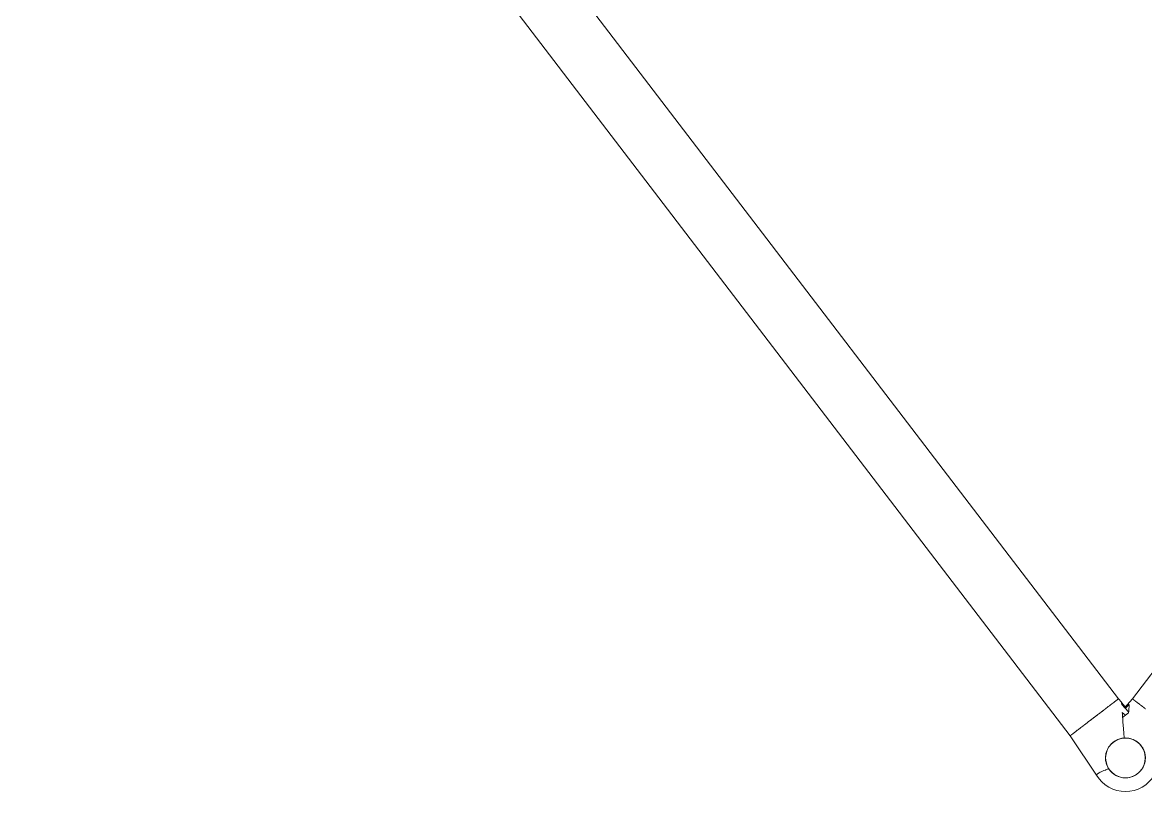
# Model space of a CAD drawing. Header units: millimetres. Extents: x 6152 to 28526, y 1087 to 12861.
# Drawn here: x 17161 to 17696, y 5915 to 6281 of the extents above; entities that cross this region are included whole.
import ezdxf

# ---------------------------------------------------------------- set-up
doc = ezdxf.new("R2010")
doc.units = ezdxf.units.MM
doc.header["$LTSCALE"] = 0.05
doc.layers.add('OF1', color=7, linetype='Continuous', lineweight=15)

msp = doc.modelspace()

# ---------------------------------------------------------------- linework, layer by layer
at = {"layer": 'OF1'}
for p, q in [((17184.11, 6611.82), (17682.99, 5959.3)), ((17689.6, 5959.3), (18188.48, 6611.82)), ((17660, 5941.72), (17161.11, 6594.24)), ((17680.15, 5957.13), (17680.21, 5957.17)), ((17680.21, 5957.17), (17680.24, 5957.19)), ((17680.24, 5957.19), (17680.27, 5957.22)), ((17680.27, 5957.22), (17680.3, 5957.24)), ((17680.3, 5957.24), (17680.35, 5957.28)), ((17680.35, 5957.28), (17680.38, 5957.3)), ((17680.38, 5957.3), (17680.41, 5957.32)), ((17680.41, 5957.32), (17680.51, 5957.4)), ((17680.51, 5957.4), (17680.53, 5957.42)), ((17680.53, 5957.42), (17680.74, 5957.58)), ((17680.74, 5957.58), (17680.76, 5957.59)), ((17680.76, 5957.59), (17681.04, 5957.8)), ((17681.04, 5957.8), (17681.05, 5957.81)), ((17681.05, 5957.81), (17681.24, 5957.96)), ((17681.24, 5957.96), (17681.29, 5958)), ((17681.29, 5958), (17681.35, 5958.04)), ((17681.35, 5958.04), (17681.41, 5958.09)), ((17681.41, 5958.09), (17681.47, 5958.13)), ((17681.47, 5958.13), (17681.48, 5958.15)), ((17681.48, 5958.15), (17681.58, 5958.22)), ((17681.58, 5958.22), (17681.59, 5958.23)), ((17681.59, 5958.23), (17681.69, 5958.3)), ((17681.69, 5958.3), (17681.7, 5958.31)), ((17681.7, 5958.31), (17681.76, 5958.36)), ((17681.76, 5958.36), (17681.79, 5958.38)), ((17681.79, 5958.38), (17681.8, 5958.39)), ((17681.8, 5958.39), (17681.85, 5958.43)), ((17681.85, 5958.43), (17681.88, 5958.45)), ((17681.88, 5958.45), (17681.95, 5958.51)), ((17681.95, 5958.51), (17681.97, 5958.52)), ((17681.97, 5958.52), (17682.05, 5958.58)), ((17682.05, 5958.58), (17682.06, 5958.59)), ((17682.06, 5958.59), (17682.14, 5958.65)), ((17682.14, 5958.65), (17682.21, 5958.7)), ((17682.14, 5958.65), (17682.14, 5958.65)), ((17682.21, 5958.7), (17682.22, 5958.71)), ((17682.22, 5958.71), (17682.33, 5958.79)), ((17682.33, 5958.8), (17682.39, 5958.84)), ((17682.33, 5958.79), (17682.33, 5958.8)), ((17682.39, 5958.84), (17682.41, 5958.85)), ((17682.41, 5958.85), (17682.56, 5958.97)), ((17682.56, 5958.97), (17682.71, 5959.09)), ((17682.71, 5959.09), (17682.75, 5959.11)), ((17682.75, 5959.11), (17682.77, 5959.13)), ((17682.77, 5959.13), (17682.78, 5959.14)), ((17682.78, 5959.14), (17682.82, 5959.17)), ((17682.78, 5959.14), (17682.78, 5959.14)), ((17682.82, 5959.17), (17682.85, 5959.19)), ((17682.85, 5959.19), (17682.87, 5959.21)), ((17682.85, 5959.19), (17682.85, 5959.19)), ((17682.87, 5959.21), (17682.88, 5959.21)), ((17682.88, 5959.21), (17682.94, 5959.26)), ((17682.94, 5959.26), (17682.95, 5959.27)), ((17682.95, 5959.27), (17682.96, 5959.27)), ((17682.95, 5959.27), (17682.95, 5959.27)), ((17682.96, 5959.28), (17682.97, 5959.28)), ((17682.96, 5959.27), (17682.96, 5959.28)), ((17682.97, 5959.29), (17682.98, 5959.29)), ((17682.97, 5959.28), (17682.97, 5959.29)), ((17682.98, 5959.29), (17682.99, 5959.3)), ((17682.98, 5959.29), (17682.98, 5959.29)), ((17682.98, 5959.29), (17682.98, 5959.29)), ((17682.99, 5959.3), (17684.44, 5957.63)), ((17684.45, 5957.57), (17684.47, 5957.18)), ((17684.45, 5957.47), (17686.24, 5955.44)), ((17684.47, 5957.18), (17684.52, 5956.58)), ((17685.92, 5955.07), (17689.6, 5959.3)), ((17689.61, 5959.29), (17689.6, 5959.3)), ((17689.62, 5959.29), (17689.61, 5959.29)), ((17689.61, 5959.29), (17689.61, 5959.29)), ((17689.61, 5959.29), (17689.61, 5959.29)), ((17689.62, 5959.28), (17689.62, 5959.29)), ((17689.63, 5959.28), (17689.62, 5959.28)), ((17689.63, 5959.27), (17689.63, 5959.28)), ((17689.64, 5959.27), (17689.63, 5959.27)), ((17689.65, 5959.26), (17689.64, 5959.27)), ((17689.64, 5959.27), (17689.64, 5959.27)), ((17689.69, 5959.23), (17689.65, 5959.26)), ((17689.7, 5959.22), (17689.69, 5959.23)), ((17689.71, 5959.21), (17689.7, 5959.22)), ((17689.72, 5959.21), (17689.71, 5959.21)), ((17689.74, 5959.19), (17689.72, 5959.21)), ((17689.75, 5959.19), (17689.74, 5959.19)), ((17689.77, 5959.17), (17689.75, 5959.19)), ((17689.81, 5959.14), (17689.77, 5959.17)), ((17689.84, 5959.11), (17689.81, 5959.14)), ((17689.88, 5959.09), (17689.84, 5959.11)), ((17689.9, 5959.07), (17689.88, 5959.09)), ((17689.91, 5959.06), (17689.9, 5959.07)), ((17689.94, 5959.04), (17689.91, 5959.06)), ((17689.95, 5959.03), (17689.94, 5959.04)), ((17689.98, 5959.01), (17689.95, 5959.03)), ((17689.99, 5959), (17689.98, 5959.01)), ((17690.06, 5958.95), (17689.99, 5959)), ((17690.13, 5958.89), (17690.06, 5958.95)), ((17690.14, 5958.89), (17690.13, 5958.89)), ((17690.15, 5958.88), (17690.14, 5958.89)), ((17690.26, 5958.79), (17690.15, 5958.88)), ((17690.37, 5958.71), (17690.26, 5958.79)), ((17690.38, 5958.7), (17690.37, 5958.71)), ((17690.45, 5958.65), (17690.38, 5958.7)), ((17690.45, 5958.65), (17690.45, 5958.65)), ((17690.53, 5958.59), (17690.45, 5958.65)), ((17690.54, 5958.58), (17690.53, 5958.59)), ((17690.62, 5958.52), (17690.54, 5958.58)), ((17690.64, 5958.51), (17690.62, 5958.52)), ((17690.71, 5958.45), (17690.64, 5958.51)), ((17690.74, 5958.43), (17690.71, 5958.45)), ((17690.79, 5958.39), (17690.74, 5958.43)), ((17690.8, 5958.38), (17690.79, 5958.39)), ((17690.83, 5958.36), (17690.8, 5958.38)), ((17690.9, 5958.31), (17690.83, 5958.36)), ((17690.9, 5958.3), (17690.9, 5958.31)), ((17691, 5958.23), (17690.9, 5958.3)), ((17691.01, 5958.22), (17691, 5958.23)), ((17691.11, 5958.15), (17691.01, 5958.22)), ((17691.12, 5958.13), (17691.11, 5958.15)), ((17691.18, 5958.09), (17691.12, 5958.13)), ((17691.24, 5958.04), (17691.18, 5958.09)), ((17691.31, 5958), (17691.24, 5958.04)), ((17691.35, 5957.96), (17691.31, 5958)), ((17691.38, 5957.94), (17691.35, 5957.96)), ((17691.39, 5957.93), (17691.38, 5957.94)), ((17691.54, 5957.81), (17691.39, 5957.93)), ((17691.56, 5957.8), (17691.54, 5957.81)), ((17691.64, 5957.74), (17691.56, 5957.8)), ((17691.66, 5957.72), (17691.64, 5957.74)), ((17691.83, 5957.59), (17691.66, 5957.72)), ((17691.85, 5957.58), (17691.83, 5957.59)), ((17692.06, 5957.42), (17691.85, 5957.58)), ((17692.08, 5957.4), (17692.06, 5957.42)), ((17692.18, 5957.32), (17692.08, 5957.4)), ((17692.21, 5957.3), (17692.18, 5957.32)), ((17692.24, 5957.28), (17692.21, 5957.3)), ((17692.29, 5957.24), (17692.24, 5957.28)), ((17692.32, 5957.22), (17692.29, 5957.24)), ((17692.35, 5957.19), (17692.32, 5957.22)), ((17692.38, 5957.17), (17692.35, 5957.19)), ((17692.44, 5957.13), (17692.38, 5957.17)), ((17673.18, 5951.8), (17673.24, 5951.84)), ((17673.3, 5951.89), (17673.24, 5951.84)), ((17673.3, 5951.89), (17673.54, 5952.08)), ((17673.65, 5952.15), (17673.54, 5952.08)), ((17673.65, 5952.15), (17673.72, 5952.21)), ((17673.84, 5952.3), (17673.72, 5952.21)), ((17673.84, 5952.3), (17673.91, 5952.36)), ((17674.04, 5952.46), (17673.91, 5952.36)), ((17674.04, 5952.46), (17674.1, 5952.5)), ((17674.14, 5952.53), (17674.1, 5952.5)), ((17674.24, 5952.61), (17674.14, 5952.53)), ((17674.24, 5952.61), (17674.3, 5952.65)), ((17674.67, 5952.94), (17674.3, 5952.65)), ((17674.67, 5952.94), (17674.68, 5952.94)), ((17674.82, 5953.05), (17674.68, 5952.94)), ((17674.88, 5953.1), (17674.82, 5953.05)), ((17674.88, 5953.1), (17674.94, 5953.14)), ((17675.06, 5953.24), (17674.94, 5953.14)), ((17675.06, 5953.24), (17675.14, 5953.3)), ((17675.48, 5953.56), (17675.14, 5953.3)), ((17675.55, 5953.61), (17675.48, 5953.56)), ((17675.55, 5953.61), (17675.62, 5953.67)), ((17675.74, 5953.76), (17675.62, 5953.67)), ((17675.74, 5953.76), (17675.8, 5953.8)), ((17675.96, 5953.92), (17675.8, 5953.8)), ((17675.96, 5953.92), (17676.05, 5953.99)), ((17676.11, 5954.04), (17676.05, 5953.99)), ((17676.16, 5954.08), (17676.11, 5954.04)), ((17676.16, 5954.08), (17676.41, 5954.27)), ((17676.46, 5954.31), (17676.41, 5954.27)), ((17676.46, 5954.31), (17676.56, 5954.38)), ((17676.59, 5954.41), (17676.56, 5954.38)), ((17676.59, 5954.41), (17676.7, 5954.49)), ((17676.72, 5954.51), (17676.7, 5954.49)), ((17676.72, 5954.51), (17676.85, 5954.6)), ((17676.9, 5954.64), (17676.85, 5954.6)), ((17676.9, 5954.64), (17676.99, 5954.71)), ((17677.02, 5954.73), (17676.99, 5954.71)), ((17677.02, 5954.73), (17677.13, 5954.82)), ((17677.14, 5954.83), (17677.13, 5954.82)), ((17677.14, 5954.83), (17677.26, 5954.92)), ((17677.26, 5954.92), (17677.28, 5954.93)), ((17677.28, 5954.93), (17677.34, 5954.98)), ((17677.34, 5954.98), (17677.37, 5955)), ((17677.37, 5955), (17677.42, 5955.04)), ((17677.42, 5955.04), (17677.45, 5955.07)), ((17677.45, 5955.07), (17677.51, 5955.11)), ((17677.51, 5955.11), (17677.55, 5955.14)), ((17677.55, 5955.14), (17677.64, 5955.21)), ((17677.64, 5955.21), (17677.77, 5955.31)), ((17677.77, 5955.31), (17677.78, 5955.31)), ((17677.78, 5955.31), (17677.89, 5955.4)), ((17677.89, 5955.4), (17677.9, 5955.41)), ((17677.9, 5955.41), (17678.12, 5955.58)), ((17678.12, 5955.58), (17678.15, 5955.59)), ((17678.15, 5955.59), (17678.35, 5955.75)), ((17678.35, 5955.75), (17678.38, 5955.77)), ((17678.38, 5955.77), (17678.68, 5956)), ((17678.68, 5956), (17678.7, 5956.02)), ((17678.7, 5956.02), (17678.8, 5956.1)), ((17678.8, 5956.1), (17678.82, 5956.11)), ((17678.82, 5956.11), (17678.89, 5956.17)), ((17678.89, 5956.17), (17678.92, 5956.18)), ((17678.92, 5956.18), (17678.94, 5956.2)), ((17678.94, 5956.2), (17678.98, 5956.23)), ((17678.98, 5956.23), (17679, 5956.25)), ((17679, 5956.25), (17679.2, 5956.4)), ((17679.2, 5956.4), (17679.21, 5956.4)), ((17679.21, 5956.4), (17679.26, 5956.45)), ((17679.26, 5956.45), (17679.3, 5956.48)), ((17679.3, 5956.48), (17679.34, 5956.51)), ((17679.34, 5956.51), (17679.41, 5956.56)), ((17679.41, 5956.56), (17679.44, 5956.58)), ((17679.44, 5956.58), (17679.49, 5956.62)), ((17679.49, 5956.62), (17679.54, 5956.66)), ((17679.54, 5956.66), (17679.58, 5956.69)), ((17679.58, 5956.69), (17679.62, 5956.72)), ((17679.62, 5956.72), (17679.67, 5956.76)), ((17679.67, 5956.76), (17679.68, 5956.76)), ((17679.68, 5956.76), (17679.69, 5956.78)), ((17679.69, 5956.78), (17679.78, 5956.84)), ((17679.78, 5956.84), (17679.8, 5956.86)), ((17679.8, 5956.86), (17679.91, 5956.94)), ((17679.91, 5956.94), (17679.93, 5956.96)), ((17679.93, 5956.96), (17680.01, 5957.02)), ((17680.01, 5957.02), (17680.04, 5957.04)), ((17680.04, 5957.04), (17680.13, 5957.11)), ((17680.13, 5957.11), (17680.14, 5957.12)), ((17680.14, 5957.12), (17680.15, 5957.13)), ((17680.14, 5957.12), (17680.14, 5957.12)), ((17687.82, 5953.02), (17684.52, 5956.58)), ((17686.35, 5951.49), (17684.79, 5952.73)), ((17684.79, 5952.73), (17684.84, 5951.93)), ((17684.84, 5951.93), (17684.95, 5950.45)), ((17684.95, 5950.4), (17687.8, 5952.63)), ((17687.8, 5952.63), (17687.84, 5953.27)), ((17687.84, 5953.27), (17687.93, 5954.46)), ((17687.93, 5954.46), (17688, 5955.52)), ((17688, 5955.52), (17688.06, 5956.44)), ((17688.06, 5956.44), (17688.08, 5956.64)), ((17692.45, 5957.12), (17692.44, 5957.13)), ((17692.52, 5957.06), (17692.45, 5957.12)), ((17692.45, 5957.12), (17692.45, 5957.12)), ((17692.54, 5957.05), (17692.52, 5957.06)), ((17692.6, 5957.01), (17692.54, 5957.05)), ((17692.63, 5956.98), (17692.6, 5957.01)), ((17692.66, 5956.96), (17692.63, 5956.98)), ((17692.7, 5956.93), (17692.66, 5956.96)), ((17692.77, 5956.88), (17692.7, 5956.93)), ((17692.77, 5956.87), (17692.77, 5956.88)), ((17693, 5956.7), (17692.77, 5956.87)), ((17693.01, 5956.69), (17693, 5956.7)), ((17693.05, 5956.66), (17693.01, 5956.69)), ((17693.27, 5956.49), (17693.05, 5956.66)), ((17693.31, 5956.46), (17693.27, 5956.49)), ((17693.38, 5956.41), (17693.31, 5956.46)), ((17693.39, 5956.4), (17693.38, 5956.41)), ((17693.49, 5956.33), (17693.39, 5956.4)), ((17693.51, 5956.31), (17693.49, 5956.33)), ((17693.59, 5956.25), (17693.51, 5956.31)), ((17693.61, 5956.23), (17693.59, 5956.25)), ((17693.65, 5956.2), (17693.61, 5956.23)), ((17693.68, 5956.18), (17693.65, 5956.2)), ((17693.7, 5956.17), (17693.68, 5956.18)), ((17693.77, 5956.11), (17693.7, 5956.17)), ((17693.79, 5956.1), (17693.77, 5956.11)), ((17693.89, 5956.02), (17693.79, 5956.1)), ((17693.92, 5956), (17693.89, 5956.02)), ((17694.21, 5955.77), (17693.92, 5956)), ((17694.24, 5955.75), (17694.21, 5955.77)), ((17694.45, 5955.59), (17694.24, 5955.75)), ((17694.47, 5955.58), (17694.45, 5955.59)), ((17694.69, 5955.41), (17694.47, 5955.58)), ((17694.71, 5955.4), (17694.69, 5955.41)), ((17694.81, 5955.31), (17694.71, 5955.4)), ((17694.82, 5955.31), (17694.81, 5955.31)), ((17694.95, 5955.21), (17694.82, 5955.31)), ((17695.04, 5955.14), (17694.95, 5955.21)), ((17695.08, 5955.11), (17695.04, 5955.14)), ((17695.14, 5955.07), (17695.08, 5955.11)), ((17695.17, 5955.04), (17695.14, 5955.07)), ((17695.22, 5955), (17695.17, 5955.04)), ((17695.25, 5954.98), (17695.22, 5955)), ((17695.31, 5954.93), (17695.25, 5954.98)), ((17695.33, 5954.92), (17695.31, 5954.93)), ((17695.45, 5954.83), (17695.33, 5954.92)), ((17695.45, 5954.83), (17695.46, 5954.82)), ((17695.57, 5954.73), (17695.46, 5954.82)), ((17695.57, 5954.73), (17695.6, 5954.71)), ((17695.67, 5954.66), (17695.6, 5954.71)), ((17695.67, 5954.66), (17695.74, 5954.6)), ((17695.87, 5954.51), (17695.74, 5954.6)), ((17666.24, 5946.49), (17666.11, 5946.39)), ((17666.24, 5946.49), (17666.27, 5946.51)), ((17666.32, 5946.55), (17666.27, 5946.51)), ((17666.32, 5946.55), (17666.33, 5946.56)), ((17666.48, 5946.67), (17666.33, 5946.56)), ((17666.48, 5946.67), (17666.51, 5946.7)), ((17666.55, 5946.73), (17666.51, 5946.7)), ((17666.55, 5946.73), (17666.56, 5946.74)), ((17666.63, 5946.79), (17666.56, 5946.74)), ((17666.63, 5946.79), (17666.65, 5946.8)), ((17666.7, 5946.84), (17666.65, 5946.8)), ((17666.7, 5946.84), (17666.73, 5946.87)), ((17666.78, 5946.9), (17666.73, 5946.87)), ((17666.78, 5946.9), (17666.79, 5946.92)), ((17666.92, 5947.01), (17666.79, 5946.92)), ((17666.92, 5947.01), (17666.95, 5947.04)), ((17667.08, 5947.13), (17666.95, 5947.04)), ((17667.08, 5947.13), (17667.12, 5947.17)), ((17667.08, 5947.13), (17667.08, 5947.13)), ((17667.24, 5947.25), (17667.12, 5947.17)), ((17667.24, 5947.25), (17667.25, 5947.27)), ((17667.46, 5947.42), (17667.25, 5947.27)), ((17667.46, 5947.42), (17667.48, 5947.44)), ((17667.54, 5947.49), (17667.48, 5947.44)), ((17667.54, 5947.49), (17667.58, 5947.52)), ((17667.63, 5947.55), (17667.58, 5947.52)), ((17667.63, 5947.55), (17667.68, 5947.59)), ((17667.72, 5947.62), (17667.68, 5947.59)), ((17667.72, 5947.62), (17667.79, 5947.68)), ((17667.81, 5947.7), (17667.79, 5947.68)), ((17667.81, 5947.7), (17667.87, 5947.74)), ((17667.92, 5947.77), (17667.87, 5947.74)), ((17667.92, 5947.77), (17668.1, 5947.91)), ((17668.14, 5947.95), (17668.1, 5947.91)), ((17668.14, 5947.95), (17668.19, 5947.98)), ((17668.21, 5948), (17668.19, 5947.98)), ((17668.25, 5948.03), (17668.21, 5948)), ((17668.25, 5948.03), (17668.28, 5948.05)), ((17668.32, 5948.08), (17668.28, 5948.05)), ((17668.32, 5948.08), (17668.36, 5948.11)), ((17668.41, 5948.15), (17668.36, 5948.11)), ((17668.41, 5948.15), (17668.42, 5948.16)), ((17668.57, 5948.27), (17668.42, 5948.16)), ((17668.57, 5948.27), (17669.2, 5948.75)), ((17669.26, 5948.8), (17669.2, 5948.76)), ((17669.2, 5948.76), (17669.2, 5948.75)), ((17669.26, 5948.8), (17669.32, 5948.85)), ((17669.39, 5948.9), (17669.32, 5948.85)), ((17669.39, 5948.9), (17669.44, 5948.94)), ((17669.85, 5949.25), (17669.44, 5948.94)), ((17669.85, 5949.25), (17669.88, 5949.28)), ((17669.94, 5949.32), (17669.88, 5949.28)), ((17669.94, 5949.32), (17670.14, 5949.48)), ((17670.15, 5949.48), (17670.14, 5949.48)), ((17670.21, 5949.53), (17670.15, 5949.48)), ((17670.21, 5949.53), (17670.31, 5949.61)), ((17670.36, 5949.65), (17670.31, 5949.61)), ((17670.36, 5949.65), (17670.48, 5949.73)), ((17670.51, 5949.76), (17670.48, 5949.73)), ((17670.51, 5949.76), (17670.57, 5949.8)), ((17670.64, 5949.86), (17670.57, 5949.8)), ((17670.64, 5949.86), (17670.67, 5949.88)), ((17670.71, 5949.91), (17670.67, 5949.88)), ((17670.71, 5949.91), (17671.04, 5950.17)), ((17671.13, 5950.23), (17671.04, 5950.17)), ((17671.13, 5950.23), (17671.15, 5950.24)), ((17671.27, 5950.34), (17671.15, 5950.24)), ((17671.27, 5950.34), (17671.34, 5950.39)), ((17671.38, 5950.42), (17671.34, 5950.39)), ((17671.38, 5950.42), (17671.67, 5950.64)), ((17671.74, 5950.7), (17671.67, 5950.64)), ((17671.74, 5950.7), (17671.78, 5950.73)), ((17671.85, 5950.78), (17671.78, 5950.73)), ((17671.85, 5950.78), (17671.88, 5950.81)), ((17671.99, 5950.89), (17671.88, 5950.81)), ((17671.99, 5950.89), (17672.16, 5951.02)), ((17672.18, 5951.03), (17672.16, 5951.02)), ((17672.18, 5951.03), (17672.5, 5951.28)), ((17672.53, 5951.3), (17672.5, 5951.28)), ((17672.53, 5951.3), (17672.67, 5951.41)), ((17672.67, 5951.41), (17672.87, 5951.56)), ((17672.67, 5951.41), (17672.67, 5951.41)), ((17672.9, 5951.58), (17672.87, 5951.56)), ((17672.9, 5951.58), (17673.04, 5951.69)), ((17673.18, 5951.8), (17673.04, 5951.69)), ((17684.95, 5950.45), (17684.98, 5949.94)), ((17684.98, 5949.94), (17685.03, 5949.21)), ((17685.03, 5949.21), (17685.1, 5948.17)), ((17685.1, 5948.17), (17685.2, 5946.79)), ((17685.2, 5946.79), (17685.32, 5945.03)), ((17660.01, 5941.73), (17660, 5941.72)), ((17660, 5941.72), (17660, 5941.72)), ((17672.88, 5922.42), (17660, 5941.72)), ((17660.03, 5941.75), (17660.01, 5941.73)), ((17660.01, 5941.73), (17660.01, 5941.73)), ((17660.01, 5941.73), (17660.01, 5941.73)), ((17660.01, 5941.73), (17660.01, 5941.73)), ((17660.03, 5941.75), (17660.04, 5941.75)), ((17660.04, 5941.75), (17660.05, 5941.76)), ((17660.04, 5941.75), (17660.04, 5941.75)), ((17660.06, 5941.77), (17660.05, 5941.76)), ((17660.06, 5941.77), (17660.06, 5941.77)), ((17660.07, 5941.77), (17660.06, 5941.77)), ((17660.07, 5941.77), (17660.08, 5941.78)), ((17660.08, 5941.78), (17660.09, 5941.79)), ((17660.08, 5941.78), (17660.08, 5941.78)), ((17660.12, 5941.81), (17660.09, 5941.79)), ((17660.12, 5941.81), (17660.13, 5941.82)), ((17660.15, 5941.84), (17660.13, 5941.82)), ((17660.15, 5941.84), (17660.18, 5941.86)), ((17660.18, 5941.86), (17660.2, 5941.87)), ((17660.18, 5941.86), (17660.18, 5941.86)), ((17660.2, 5941.88), (17660.22, 5941.89)), ((17660.2, 5941.88), (17660.2, 5941.87)), ((17660.23, 5941.9), (17660.22, 5941.89)), ((17660.23, 5941.9), (17660.25, 5941.91)), ((17660.25, 5941.92), (17660.27, 5941.93)), ((17660.25, 5941.92), (17660.25, 5941.91)), ((17660.28, 5941.94), (17660.27, 5941.93)), ((17660.28, 5941.94), (17660.3, 5941.95)), ((17660.31, 5941.96), (17660.3, 5941.95)), ((17660.31, 5941.96), (17660.33, 5941.97)), ((17660.35, 5941.99), (17660.33, 5941.97)), ((17660.35, 5941.99), (17660.4, 5942.02)), ((17660.4, 5942.03), (17660.43, 5942.05)), ((17660.4, 5942.03), (17660.4, 5942.02)), ((17660.45, 5942.06), (17660.43, 5942.05)), ((17660.45, 5942.06), (17660.5, 5942.1)), ((17660.5, 5942.1), (17660.54, 5942.13)), ((17660.5, 5942.1), (17660.5, 5942.1)), ((17660.54, 5942.13), (17660.58, 5942.16)), ((17660.54, 5942.13), (17660.54, 5942.13)), ((17660.58, 5942.16), (17660.62, 5942.19)), ((17660.58, 5942.16), (17660.58, 5942.16)), ((17660.69, 5942.25), (17660.62, 5942.19)), ((17660.69, 5942.25), (17660.72, 5942.27)), ((17660.77, 5942.31), (17660.72, 5942.27)), ((17660.81, 5942.34), (17660.77, 5942.31)), ((17660.77, 5942.31), (17660.77, 5942.31)), ((17660.81, 5942.34), (17660.83, 5942.36)), ((17660.84, 5942.37), (17660.83, 5942.36)), ((17660.84, 5942.37), (17660.87, 5942.38)), ((17660.89, 5942.4), (17660.87, 5942.38)), ((17660.89, 5942.4), (17660.91, 5942.42)), ((17660.93, 5942.43), (17660.91, 5942.42)), ((17660.93, 5942.43), (17660.97, 5942.46)), ((17660.98, 5942.47), (17660.97, 5942.46)), ((17660.98, 5942.47), (17661.01, 5942.49)), ((17661.02, 5942.5), (17661.01, 5942.49)), ((17661.02, 5942.5), (17661.04, 5942.52)), ((17661.07, 5942.54), (17661.04, 5942.52)), ((17661.07, 5942.54), (17661.11, 5942.57)), ((17661.12, 5942.58), (17661.11, 5942.57)), ((17661.12, 5942.58), (17661.17, 5942.61)), ((17661.21, 5942.65), (17661.17, 5942.62)), ((17661.17, 5942.62), (17661.17, 5942.61)), ((17661.21, 5942.65), (17661.43, 5942.82)), ((17661.45, 5942.83), (17661.43, 5942.82)), ((17661.45, 5942.83), (17661.46, 5942.84)), ((17661.51, 5942.87), (17661.46, 5942.84)), ((17661.51, 5942.87), (17661.52, 5942.88)), ((17661.57, 5942.92), (17661.52, 5942.88)), ((17661.57, 5942.92), (17661.58, 5942.93)), ((17661.62, 5942.96), (17661.58, 5942.93)), ((17661.62, 5942.96), (17661.63, 5942.97)), ((17661.68, 5943.01), (17661.63, 5942.97)), ((17661.68, 5943.01), (17661.75, 5943.06)), ((17661.85, 5943.13), (17661.75, 5943.06)), ((17661.85, 5943.13), (17661.88, 5943.16)), ((17661.98, 5943.24), (17661.88, 5943.16)), ((17661.99, 5943.24), (17661.98, 5943.24)), ((17661.99, 5943.24), (17662.02, 5943.26)), ((17662.13, 5943.35), (17662.02, 5943.26)), ((17662.13, 5943.35), (17662.5, 5943.63)), ((17662.63, 5943.73), (17662.5, 5943.63)), ((17662.65, 5943.75), (17662.63, 5943.73)), ((17662.65, 5943.75), (17662.68, 5943.77)), ((17662.72, 5943.8), (17662.68, 5943.77)), ((17662.72, 5943.8), (17662.78, 5943.85)), ((17662.81, 5943.87), (17662.78, 5943.85)), ((17662.81, 5943.87), (17662.97, 5943.99)), ((17662.99, 5944.01), (17662.97, 5943.99)), ((17663.03, 5944.04), (17662.99, 5944.01)), ((17663.17, 5944.14), (17663.03, 5944.04)), ((17663.03, 5944.04), (17663.03, 5944.04)), ((17663.17, 5944.14), (17663.23, 5944.19)), ((17663.37, 5944.3), (17663.23, 5944.19)), ((17663.37, 5944.3), (17663.39, 5944.32)), ((17663.4, 5944.32), (17663.39, 5944.32)), ((17663.4, 5944.32), (17663.5, 5944.4)), ((17663.52, 5944.41), (17663.5, 5944.4)), ((17663.52, 5944.41), (17663.53, 5944.42)), ((17663.56, 5944.44), (17663.53, 5944.42)), ((17663.56, 5944.44), (17663.58, 5944.46)), ((17663.6, 5944.48), (17663.58, 5944.46)), ((17663.6, 5944.48), (17663.63, 5944.5)), ((17663.73, 5944.57), (17663.63, 5944.5)), ((17663.73, 5944.57), (17663.82, 5944.64)), ((17663.84, 5944.66), (17663.82, 5944.64)), ((17663.84, 5944.66), (17663.87, 5944.68)), ((17663.9, 5944.7), (17663.87, 5944.68)), ((17663.9, 5944.7), (17663.93, 5944.72)), ((17663.95, 5944.74), (17663.93, 5944.72)), ((17663.96, 5944.75), (17663.95, 5944.74)), ((17663.96, 5944.75), (17663.97, 5944.76)), ((17664.08, 5944.84), (17663.97, 5944.76)), ((17664.08, 5944.84), (17664.09, 5944.85)), ((17664.12, 5944.87), (17664.09, 5944.85)), ((17664.12, 5944.87), (17664.22, 5944.95)), ((17664.25, 5944.97), (17664.22, 5944.95)), ((17664.25, 5944.97), (17664.27, 5944.98)), ((17664.33, 5945.03), (17664.27, 5944.98)), ((17664.37, 5945.06), (17664.33, 5945.03)), ((17664.33, 5945.03), (17664.33, 5945.03)), ((17664.37, 5945.06), (17664.39, 5945.08)), ((17664.45, 5945.12), (17664.39, 5945.08)), ((17664.45, 5945.12), (17664.46, 5945.13)), ((17664.47, 5945.14), (17664.46, 5945.13)), ((17664.47, 5945.14), (17664.53, 5945.18)), ((17664.58, 5945.22), (17664.53, 5945.18)), ((17664.58, 5945.22), (17664.59, 5945.23)), ((17664.76, 5945.36), (17664.59, 5945.23)), ((17664.77, 5945.37), (17664.76, 5945.36)), ((17664.77, 5945.37), (17664.84, 5945.42)), ((17664.84, 5945.43), (17664.97, 5945.52)), ((17664.84, 5945.43), (17664.84, 5945.42)), ((17665.11, 5945.63), (17664.97, 5945.52)), ((17665.11, 5945.63), (17665.18, 5945.68)), ((17665.21, 5945.7), (17665.18, 5945.68)), ((17665.21, 5945.7), (17665.26, 5945.74)), ((17665.28, 5945.76), (17665.26, 5945.74)), ((17665.28, 5945.76), (17665.37, 5945.82)), ((17665.38, 5945.83), (17665.37, 5945.82)), ((17665.38, 5945.83), (17665.44, 5945.88)), ((17665.46, 5945.9), (17665.44, 5945.88)), ((17665.46, 5945.9), (17665.54, 5945.96)), ((17665.55, 5945.96), (17665.54, 5945.96)), ((17665.55, 5945.96), (17665.63, 5946.03)), ((17665.75, 5946.12), (17665.63, 5946.03)), ((17665.81, 5946.17), (17665.75, 5946.12)), ((17665.75, 5946.12), (17665.75, 5946.12)), ((17665.81, 5946.17), (17665.82, 5946.17)), ((17665.83, 5946.18), (17665.82, 5946.17)), ((17665.85, 5946.19), (17665.83, 5946.18)), ((17665.85, 5946.19), (17665.91, 5946.24)), ((17665.94, 5946.26), (17665.91, 5946.24)), ((17665.94, 5946.26), (17665.98, 5946.29)), ((17666.03, 5946.33), (17665.98, 5946.29)), ((17666.1, 5946.38), (17666.03, 5946.33)), ((17666.03, 5946.33), (17666.03, 5946.33)), ((17666.1, 5946.38), (17666.11, 5946.39)), ((17685.32, 5945.03), (17685.47, 5942.97)), ((17685.47, 5942.97), (17685.63, 5940.68)), ((17685.63, 5940.68), (17685.63, 5940.62)), ((17674.81, 5924.57), (17675.97, 5925.1)), ((17675.97, 5925.1), (17676.73, 5925.38)), ((17672.63, 5923.19), (17673.06, 5923.55)), ((17673.06, 5923.55), (17673.81, 5924.03))]:
    msp.add_line(p, q, dxfattribs=at)
msp.add_circle((17686.3, 5931.15), 9.45, dxfattribs=at)
for centre, radius, start, end in [((-862222.13, 819417.77), 1198315.89, 317.2470465, 317.24717368), ((17686.29, 5931.15), 9.5, 149.8968, 159.5809), ((17686.28, 5931.15), 9.49, 141.4996, 149.9006), ((17686.3, 5931.15), 9.5, 133.7097, 141.5059), ((17686.29, 5931.15), 9.5, 125.5295, 133.7101), ((17686.3, 5931.15), 9.5, 116.6334, 125.5299), ((17686.3, 5931.15), 9.5, 106.4513, 116.6334), ((17686.3, 5931.15), 9.5, 93.9998, 106.4515), ((17686.3, 5931.13), 9.51, 86.3766, 93.992), ((17686.3, 5931.15), 9.5, 73.5485, 86.3743), ((17686.3, 5931.15), 9.5, 63.3666, 73.5487), ((17686.3, 5931.15), 9.5, 54.4701, 63.3666), ((17686.3, 5931.15), 9.5, 46.2899, 54.4705), ((17686.3, 5931.15), 9.5, 38.4941, 46.2903), ((17686.31, 5931.15), 9.49, 30.0964, 38.5004), ((17686.3, 5931.15), 9.5, 20.4191, 30.1032), ((17686.3, 5931.15), 9.5, 169.4043, 179.1802), ((17686.29, 5931.14), 9.49, 179.1771, 189.9028), ((17686.3, 5931.14), 9.51, 159.5846, 169.4002), ((17686.29, 5931.14), 9.51, 10.5998, 20.4154), ((17686.3, 5931.15), 9.5, 0.8198, 10.5957), ((17686.3, 5931.14), 9.49, 350.0972, 0.8229), ((17651.05, 5992.65), 72.01, 290.8972, 291.3225), ((17686.29, 5931.14), 9.49, 189.8931, 207.6201), ((17659.5, 5983.94), 61, 286.8998, 288.0051), ((17686.29, 5931.14), 9.5, 207.6126, 213.3061), ((17686.3, 5931.15), 9.5, 213.3052, 270), ((17686.3, 5931.15), 9.5, 270, 326.6948), ((17686.3, 5931.14), 9.5, 326.6939, 332.3874), ((17686.3, 5931.14), 9.49, 332.3799, 350.1069), ((17672.77, 5923.01), 0.233, 126.9498, 186.3664), ((17686.3, 5931.15), 16, 210.6792, 270), ((17588.48, 6083.94), 181.25, 298.087, 298.4448), ((17686.3, 5931.15), 16, 270, 329.3208)]:
    msp.add_arc(centre, radius, start, end, dxfattribs=at)
for points in [[(17684.44, 5957.63), (17684.44, 5957.64), (17684.44, 5957.62), (17684.45, 5957.57)], [(17660, 5941.72), (17660, 5941.72), (17660, 5941.72), (17660, 5941.72)]]:
    msp.add_open_spline(points, degree=3, dxfattribs=at)

doc.saveas('drawing.dxf')
